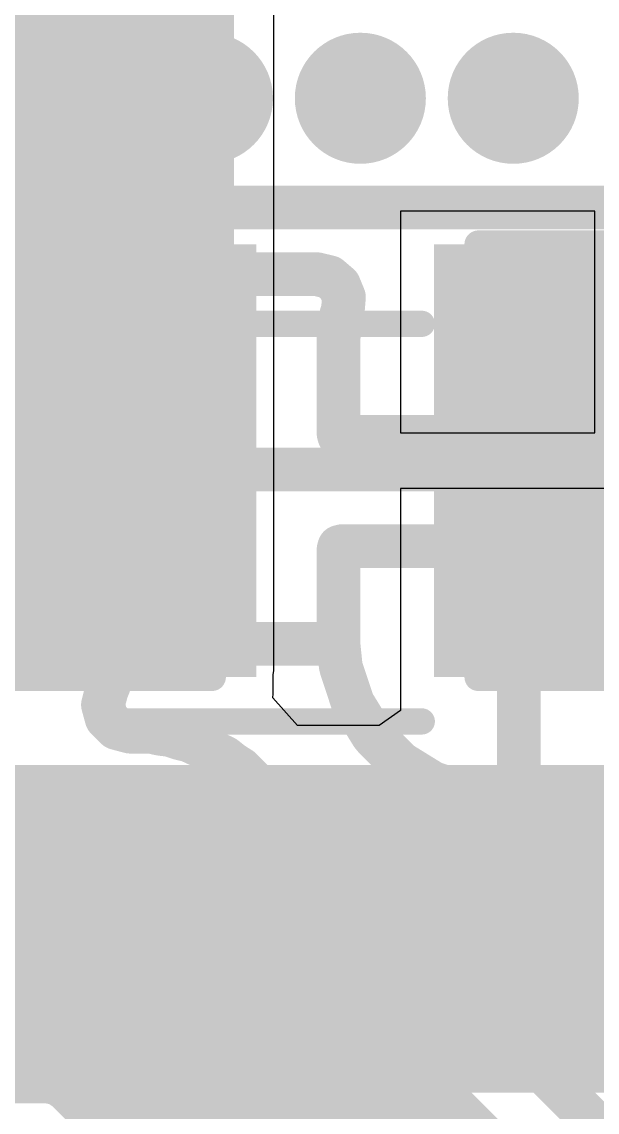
# Model space of a CAD drawing. Header units: inches. Extents: x 0 to 12.4, y -0.6 to 2.2.
# Drawn here: x 0.3357 to 0.4394, y 1.2235 to 1.42 of the extents above; entities that cross this region are included whole.
import ezdxf

# ---------------------------------------------------------------- set-up
doc = ezdxf.new("R2010")
doc.units = ezdxf.units.IN
doc.header["$MEASUREMENT"] = 0
for name, color, linetype in [('Dimension', 6, 'Continuous'), ('Mechanical 4', 56, 'Continuous'), ('Top Layer', 1, 'Continuous'), ('Top Overlay', 2, 'Continuous'), ('Top Paste', 8, 'Continuous'), ('Top Solder', 216, 'Continuous')]:
    doc.layers.add(name, color=color, linetype=linetype)

# ---------------------------------------------------------------- blocks, each defined once
blk = doc.blocks.new('SOT_89_3_16')
at = {"layer": 'Top Layer'}
for points in [[(-0.0380512, 0.10423225), (0.0380512, 0.10423225), (0.0380512, -0.01505905), (-0.0380512, -0.01505905)], [(-0.0704724, -0.0105315), (-0.0476378, -0.0105315), (-0.0476378, -0.0786417), (-0.0704724, -0.0786417)], [(-0.0114173, -0.0105315), (0.0114173, -0.0105315), (0.0114173, -0.0786417), (-0.0114173, -0.0786417)], [(0.0476378, -0.0105315), (0.0704724, -0.0105315), (0.0704724, -0.0786417), (0.0476378, -0.0786417)]]:
    blk.add_hatch(color=1, dxfattribs=at).paths.add_polyline_path(points)
at = {"layer": 'Top Paste'}
for points in [[(-0.0380512, 0.10423225), (0.0380512, 0.10423225), (0.0380512, -0.01505905), (-0.0380512, -0.01505905)], [(-0.0704724, -0.0105315), (-0.0476378, -0.0105315), (-0.0476378, -0.0786417), (-0.0704724, -0.0786417)], [(-0.0114173, -0.0105315), (0.0114173, -0.0105315), (0.0114173, -0.0786417), (-0.0114173, -0.0786417)], [(0.0476378, -0.0105315), (0.0704724, -0.0105315), (0.0704724, -0.0786417), (0.0476378, -0.0786417)]]:
    blk.add_hatch(color=8, dxfattribs=at).paths.add_polyline_path(points)
at = {"layer": 'Top Solder'}
for points in [[(-0.0420512, 0.10823225), (0.0420512, 0.10823225), (0.0420512, -0.01905905), (-0.0420512, -0.01905905)], [(-0.0744724, -0.0065315), (-0.0436378, -0.0065315), (-0.0436378, -0.0826417), (-0.0744724, -0.0826417)], [(-0.0154173, -0.0065315), (0.0154173, -0.0065315), (0.0154173, -0.0826417), (-0.0154173, -0.0826417)], [(0.0436378, -0.0065315), (0.0744724, -0.0065315), (0.0744724, -0.0826417), (0.0436378, -0.0826417)]]:
    blk.add_hatch(color=216, dxfattribs=at).paths.add_polyline_path(points)
at = {"layer": 'Top Overlay'}
for points in [[(-0.0910001, 0.068, 0.005, 0.005, 0), (-0.0440001, 0.068, 0.005, 0.005, 0)], [(-0.0910001, -0.035, 0.005, 0.005, 0), (-0.0910001, 0.068, 0.005, 0.005, 0)], [(0.0440001, 0.068, 0.005, 0.005, 0), (0.0910001, 0.068, 0.005, 0.005, 0)], [(0.0910001, -0.035, 0.005, 0.005, 0), (0.0910001, 0.068, 0.005, 0.005, 0)], [(-0.0820001, -0.04, 0.005, 0.005, 0), (-0.0770001, -0.045, 0.005, 0.005, 0)], [(-0.0820001, -0.05, 0.005, 0.005, 0), (-0.0820001, -0.04, 0.005, 0.005, 0)], [(-0.0820001, -0.05, 0.005, 0.005, 0), (-0.0770001, -0.045, 0.005, 0.005, 0)]]:
    blk.add_lwpolyline(points, format="xyseb", dxfattribs=at)
for points in [[(-0.0922501, 0.068, 0.0025, 0.0025, 1), (-0.0897501, 0.068, 0.0025, 0.0025, 1)], [(-0.0922501, 0.068, 0.0025, 0.0025, 1), (-0.0897501, 0.068, 0.0025, 0.0025, 1)], [(-0.0452501, 0.068, 0.0025, 0.0025, 1), (-0.0427501, 0.068, 0.0025, 0.0025, 1)], [(0.0427501, 0.068, 0.0025, 0.0025, 1), (0.0452501, 0.068, 0.0025, 0.0025, 1)], [(0.0897501, 0.068, 0.0025, 0.0025, 1), (0.0922501, 0.068, 0.0025, 0.0025, 1)], [(0.0897501, 0.068, 0.0025, 0.0025, 1), (0.0922501, 0.068, 0.0025, 0.0025, 1)], [(-0.0922501, -0.035, 0.0025, 0.0025, 1), (-0.0897501, -0.035, 0.0025, 0.0025, 1)], [(0.0897501, -0.035, 0.0025, 0.0025, 1), (0.0922501, -0.035, 0.0025, 0.0025, 1)], [(-0.0832501, -0.04, 0.0025, 0.0025, 1), (-0.0807501, -0.04, 0.0025, 0.0025, 1)], [(-0.0832501, -0.04, 0.0025, 0.0025, 1), (-0.0807501, -0.04, 0.0025, 0.0025, 1)], [(-0.0782501, -0.045, 0.0025, 0.0025, 1), (-0.0757501, -0.045, 0.0025, 0.0025, 1)], [(-0.0782501, -0.045, 0.0025, 0.0025, 1), (-0.0757501, -0.045, 0.0025, 0.0025, 1)], [(-0.0832501, -0.05, 0.0025, 0.0025, 1), (-0.0807501, -0.05, 0.0025, 0.0025, 1)], [(-0.0832501, -0.05, 0.0025, 0.0025, 1), (-0.0807501, -0.05, 0.0025, 0.0025, 1)]]:
    blk.add_lwpolyline(points, format="xyseb", close=True, dxfattribs=at)
blk = doc.blocks.new('C___1206_66')
at = {"layer": 'Top Layer'}
for points in [[(-0.08, 0.035), (-0.02, 0.035), (-0.02, -0.035), (-0.08, -0.035)], [(0.02, 0.035), (0.08, 0.035), (0.08, -0.035), (0.02, -0.035)]]:
    blk.add_hatch(color=1, dxfattribs=at).paths.add_polyline_path(points)
at = {"layer": 'Top Paste'}
for points in [[(-0.08, 0.035), (-0.02, 0.035), (-0.02, -0.035), (-0.08, -0.035)], [(0.02, 0.035), (0.08, 0.035), (0.08, -0.035), (0.02, -0.035)]]:
    blk.add_hatch(color=8, dxfattribs=at).paths.add_polyline_path(points)
at = {"layer": 'Top Solder'}
for points in [[(-0.084, 0.039), (-0.016, 0.039), (-0.016, -0.039), (-0.084, -0.039)], [(0.016, 0.039), (0.084, 0.039), (0.084, -0.039), (0.016, -0.039)]]:
    blk.add_hatch(color=216, dxfattribs=at).paths.add_polyline_path(points)
at = {"layer": 'Top Overlay'}
for points in [[(-0.024, 0.039, 0.005, 0.005, 0), (-0.084, 0.039, 0.005, 0.005, 0)], [(-0.084, 0.039, 0.005, 0.005, 0), (-0.084, -0.039, 0.005, 0.005, 0)], [(0.084, 0.039, 0.005, 0.005, 0), (0.024, 0.039, 0.005, 0.005, 0)], [(0.084, 0.039, 0.005, 0.005, 0), (0.084, -0.039, 0.005, 0.005, 0)], [(-0.024, -0.039, 0.005, 0.005, 0), (-0.084, -0.039, 0.005, 0.005, 0)], [(0.084, -0.039, 0.005, 0.005, 0), (0.024, -0.039, 0.005, 0.005, 0)]]:
    blk.add_lwpolyline(points, format="xyseb", dxfattribs=at)
for points in [[(-0.08525, 0.039, 0.0025, 0.0025, 1), (-0.08275, 0.039, 0.0025, 0.0025, 1)], [(-0.08525, 0.039, 0.0025, 0.0025, 1), (-0.08275, 0.039, 0.0025, 0.0025, 1)], [(-0.02525, 0.039, 0.0025, 0.0025, 1), (-0.02275, 0.039, 0.0025, 0.0025, 1)], [(0.02275, 0.039, 0.0025, 0.0025, 1), (0.02525, 0.039, 0.0025, 0.0025, 1)], [(0.08275, 0.039, 0.0025, 0.0025, 1), (0.08525, 0.039, 0.0025, 0.0025, 1)], [(0.08275, 0.039, 0.0025, 0.0025, 1), (0.08525, 0.039, 0.0025, 0.0025, 1)], [(-0.08525, -0.039, 0.0025, 0.0025, 1), (-0.08275, -0.039, 0.0025, 0.0025, 1)], [(-0.08525, -0.039, 0.0025, 0.0025, 1), (-0.08275, -0.039, 0.0025, 0.0025, 1)], [(-0.02525, -0.039, 0.0025, 0.0025, 1), (-0.02275, -0.039, 0.0025, 0.0025, 1)], [(0.02275, -0.039, 0.0025, 0.0025, 1), (0.02525, -0.039, 0.0025, 0.0025, 1)], [(0.08275, -0.039, 0.0025, 0.0025, 1), (0.08525, -0.039, 0.0025, 0.0025, 1)], [(0.08275, -0.039, 0.0025, 0.0025, 1), (0.08525, -0.039, 0.0025, 0.0025, 1)]]:
    blk.add_lwpolyline(points, format="xyseb", close=True, dxfattribs=at)

msp = doc.modelspace()

# ---------------------------------------------------------------- hatches: boundary and pattern name
at = {"layer": 'Dimension'}
h = msp.add_hatch(color=6, dxfattribs=at)
edge = h.paths.add_edge_path()
edge.add_arc((0.3691872, 1.4061777), 0.011811, 0, 360)
h = msp.add_hatch(color=6, dxfattribs=at)
edge = h.paths.add_edge_path()
edge.add_arc((0.3967462, 1.4061777), 0.011811, 0, 360)
h = msp.add_hatch(color=6, dxfattribs=at)
edge = h.paths.add_edge_path()
edge.add_arc((0.4243053, 1.4061777), 0.011811, 0, 360)
at = {"layer": 'Top Layer'}
for points in [[(0.305, 1.303), (0.374, 1.303), (0.374, 1.491), (0.305, 1.491)], [(0.234315, 1.227), (0.542, 1.227), (0.542, 1.286), (0.234315, 1.286)]]:
    msp.add_hatch(color=1, dxfattribs=at).paths.add_polyline_path(points)

# ---------------------------------------------------------------- linework, layer by layer
at = {"layer": 'Dimension'}
for points in [[(0.3160376, 1.3382643, 0.0393701, 0.0393701, 0), (0.3160376, 1.4238943, 0.0393701, 0.0393701, 0)], [(0.310323, 1.3864927, 0.007874, 0.007874, 0), (0.4437993, 1.3864927, 0.007874, 0.007874, 0)], [(0.3528717, 1.37233, 0.007874, 0.007874, 0), (0.3546246, 1.3738985, 0.007874, 0.007874, 0)], [(0.3546246, 1.3738985, 0.007874, 0.007874, 0), (0.3569076, 1.3744651, 0.007874, 0.007874, 0)], [(0.3569076, 1.3744651, 0.007874, 0.007874, 0), (0.388964, 1.3744651, 0.007874, 0.007874, 0)], [(0.388964, 1.3744651, 0.007874, 0.007874, 0), (0.3911866, 1.3739298, 0.007874, 0.007874, 0)], [(0.3911866, 1.3739298, 0.007874, 0.007874, 0), (0.3929218, 1.3724413, 0.007874, 0.007874, 0)], [(0.3520557, 1.3701239, 0.007874, 0.007874, 0), (0.3528717, 1.37233, 0.007874, 0.007874, 0)], [(0.3929218, 1.3724413, 0.007874, 0.007874, 0), (0.3937891, 1.3703259, 0.007874, 0.007874, 0)], [(0.3520557, 1.3701239, 0.007874, 0.007874, 0), (0.352366, 1.3677923, 0.007874, 0.007874, 0)], [(0.3935981, 1.3680477, 0.007874, 0.007874, 0), (0.3937891, 1.3703259, 0.007874, 0.007874, 0)], [(0.352366, 1.3677923, 0.007874, 0.007874, 0), (0.3530406, 1.3660818, 0.007874, 0.007874, 0)], [(0.3933063, 1.3671671, 0.007874, 0.007874, 0), (0.3935981, 1.3680477, 0.007874, 0.007874, 0)], [(0.3530406, 1.3660818, 0.007874, 0.007874, 0), (0.3534588, 1.3625991, 0.007874, 0.007874, 0)], [(0.3928218, 1.3629931, 0.007874, 0.007874, 0), (0.3931952, 1.3666485, 0.007874, 0.007874, 0)], [(0.3931952, 1.3666485, 0.007874, 0.007874, 0), (0.3933063, 1.3671671, 0.007874, 0.007874, 0)], [(0.3534588, 1.3392486, 0.007874, 0.007874, 0), (0.3534588, 1.3625991, 0.007874, 0.007874, 0)], [(0.3928092, 1.3627459, 0.007874, 0.007874, 0), (0.3928218, 1.3629931, 0.007874, 0.007874, 0)], [(0.3928092, 1.3457969, 0.007874, 0.007874, 0), (0.3928092, 1.3627459, 0.007874, 0.007874, 0)], [(0.3160376, 1.3382643, 0.0393701, 0.0393701, 0), (0.3189903, 1.3353116, 0.0393701, 0.0393701, 0)], [(0.3928092, 1.3457969, 0.007874, 0.007874, 0), (0.392945, 1.34529, 0.007874, 0.007874, 0)], [(0.392945, 1.34529, 0.007874, 0.007874, 0), (0.393452, 1.3451541, 0.007874, 0.007874, 0)], [(0.393452, 1.3451541, 0.007874, 0.007874, 0), (0.4768121, 1.3451541, 0.007874, 0.007874, 0)], [(0.3534588, 1.3392486, 0.007874, 0.007874, 0), (0.676051, 1.3392486, 0.007874, 0.007874, 0)], [(0.3534588, 1.3392486, 0.007874, 0.007874, 0), (0.676051, 1.3392486, 0.007874, 0.007874, 0)], [(0.3534588, 1.3080241, 0.007874, 0.007874, 0), (0.3534588, 1.3392486, 0.007874, 0.007874, 0)], [(0.3928092, 1.3248263, 0.007874, 0.007874, 0), (0.3929451, 1.3253332, 0.007874, 0.007874, 0)], [(0.3928092, 1.3078774, 0.007874, 0.007874, 0), (0.3928092, 1.3248263, 0.007874, 0.007874, 0)], [(0.3929451, 1.3253332, 0.007874, 0.007874, 0), (0.393452, 1.3254691, 0.007874, 0.007874, 0)], [(0.393452, 1.3254691, 0.007874, 0.007874, 0), (0.4246468, 1.3254691, 0.007874, 0.007874, 0)], [(0.4246468, 1.3254691, 0.007874, 0.007874, 0), (0.4251537, 1.3253332, 0.007874, 0.007874, 0)], [(0.4251537, 1.3253332, 0.007874, 0.007874, 0), (0.4252895, 1.3248263, 0.007874, 0.007874, 0)], [(0.4252895, 1.2808363, 0.007874, 0.007874, 0), (0.4252895, 1.3248263, 0.007874, 0.007874, 0)], [(0.3530406, 1.3045413, 0.007874, 0.007874, 0), (0.3534412, 1.3078774, 0.007874, 0.007874, 0)], [(0.3534412, 1.3078774, 0.007874, 0.007874, 0), (0.3534588, 1.3080241, 0.007874, 0.007874, 0)], [(0.3534412, 1.3078774, 0.007874, 0.007874, 0), (0.3928092, 1.3078774, 0.007874, 0.007874, 0)], [(0.3534412, 1.3078774, 0.007874, 0.007874, 0), (0.3928092, 1.3078774, 0.007874, 0.007874, 0)], [(0.3928092, 1.3078774, 0.007874, 0.007874, 0), (0.3928218, 1.30763, 0.007874, 0.007874, 0)], [(0.3928218, 1.30763, 0.007874, 0.007874, 0), (0.3931952, 1.3039746, 0.007874, 0.007874, 0)], [(0.3508549, 1.2989989, 0.007874, 0.007874, 0), (0.3530406, 1.3045413, 0.007874, 0.007874, 0)], [(0.3931952, 1.3039746, 0.007874, 0.007874, 0), (0.3933062, 1.3034564, 0.007874, 0.007874, 0)], [(0.3933062, 1.3034564, 0.007874, 0.007874, 0), (0.3953041, 1.297427, 0.007874, 0.007874, 0)], [(0.350345, 1.2968642, 0.007874, 0.007874, 0), (0.3508905, 1.2989849, 0.007874, 0.007874, 0)], [(0.3508549, 1.2989989, 0.007874, 0.007874, 0), (0.3508905, 1.2989849, 0.007874, 0.007874, 0)], [(0.3953041, 1.297427, 0.007874, 0.007874, 0), (0.3955428, 1.2969153, 0.007874, 0.007874, 0)], [(0.350345, 1.2968642, 0.007874, 0.007874, 0), (0.3510129, 1.294441, 0.007874, 0.007874, 0)], [(0.3955428, 1.2969153, 0.007874, 0.007874, 0), (0.3988679, 1.2915244, 0.007874, 0.007874, 0)], [(0.3510129, 1.294441, 0.007874, 0.007874, 0), (0.3527978, 1.2926713, 0.007874, 0.007874, 0)], [(0.3527978, 1.2926713, 0.007874, 0.007874, 0), (0.3552267, 1.2920242, 0.007874, 0.007874, 0)], [(0.3552267, 1.2920242, 0.007874, 0.007874, 0), (0.3586843, 1.2920242, 0.007874, 0.007874, 0)], [(0.3586843, 1.2920242, 0.007874, 0.007874, 0), (0.3589586, 1.2920242, 0.007874, 0.007874, 0)], [(0.3589586, 1.2920242, 0.007874, 0.007874, 0), (0.3592259, 1.2919632, 0.007874, 0.007874, 0)], [(0.3592259, 1.2919632, 0.007874, 0.007874, 0), (0.3592261, 1.2919632, 0.007874, 0.007874, 0)], [(0.3592261, 1.2919632, 0.007874, 0.007874, 0), (0.360428, 1.2916889, 0.007874, 0.007874, 0)], [(0.360428, 1.2916889, 0.007874, 0.007874, 0), (0.3609674, 1.2915972, 0.007874, 0.007874, 0)], [(0.3609674, 1.2915972, 0.007874, 0.007874, 0), (0.3621925, 1.2914591, 0.007874, 0.007874, 0)], [(0.3621925, 1.2914591, 0.007874, 0.007874, 0), (0.3621926, 1.2914591, 0.007874, 0.007874, 0)], [(0.3621926, 1.2914591, 0.007874, 0.007874, 0), (0.3624649, 1.2914284, 0.007874, 0.007874, 0)], [(0.3624649, 1.2914284, 0.007874, 0.007874, 0), (0.3638872, 1.2909307, 0.007874, 0.007874, 0)], [(0.3988679, 1.2915244, 0.007874, 0.007874, 0), (0.3992184, 1.2910811, 0.007874, 0.007874, 0)], [(0.3992184, 1.2910811, 0.007874, 0.007874, 0), (0.4036968, 1.2866027, 0.007874, 0.007874, 0)], [(0.3638872, 1.2909307, 0.007874, 0.007874, 0), (0.3644129, 1.2907793, 0.007874, 0.007874, 0)], [(0.3644129, 1.2907793, 0.007874, 0.007874, 0), (0.365615, 1.290505, 0.007874, 0.007874, 0)], [(0.365615, 1.290505, 0.007874, 0.007874, 0), (0.3656154, 1.2905048, 0.007874, 0.007874, 0)], [(0.3656154, 1.2905048, 0.007874, 0.007874, 0), (0.3658825, 1.2904439, 0.007874, 0.007874, 0)], [(0.3658825, 1.2904439, 0.007874, 0.007874, 0), (0.3661292, 1.290325, 0.007874, 0.007874, 0)], [(0.3661292, 1.290325, 0.007874, 0.007874, 0), (0.3661295, 1.2903249, 0.007874, 0.007874, 0)], [(0.3661295, 1.2903249, 0.007874, 0.007874, 0), (0.3672405, 1.2897899, 0.007874, 0.007874, 0)], [(0.3672405, 1.2897899, 0.007874, 0.007874, 0), (0.3677459, 1.2895806, 0.007874, 0.007874, 0)], [(0.3677459, 1.2895806, 0.007874, 0.007874, 0), (0.3691683, 1.2890828, 0.007874, 0.007874, 0)], [(0.3691683, 1.2890828, 0.007874, 0.007874, 0), (0.3694002, 1.2889371, 0.007874, 0.007874, 0)], [(0.3694002, 1.2889371, 0.007874, 0.007874, 0), (0.3694003, 1.288937, 0.007874, 0.007874, 0)], [(0.3694003, 1.288937, 0.007874, 0.007874, 0), (0.3704441, 1.2882812, 0.007874, 0.007874, 0)], [(0.3704441, 1.2882812, 0.007874, 0.007874, 0), (0.3709231, 1.2880165, 0.007874, 0.007874, 0)], [(0.3709231, 1.2880165, 0.007874, 0.007874, 0), (0.3720342, 1.2874813, 0.007874, 0.007874, 0)], [(0.3720342, 1.2874813, 0.007874, 0.007874, 0), (0.3720343, 1.2874813, 0.007874, 0.007874, 0)], [(0.3720343, 1.2874813, 0.007874, 0.007874, 0), (0.3722811, 1.2873624, 0.007874, 0.007874, 0)], [(0.3722811, 1.2873624, 0.007874, 0.007874, 0), (0.373128, 1.286687, 0.007874, 0.007874, 0)], [(0.373128, 1.286687, 0.007874, 0.007874, 0), (0.3734592, 1.286423, 0.007874, 0.007874, 0)], [(0.3734592, 1.286423, 0.007874, 0.007874, 0), (0.3739057, 1.2861061, 0.007874, 0.007874, 0)], [(0.3739057, 1.2861061, 0.007874, 0.007874, 0), (0.3751817, 1.2853043, 0.007874, 0.007874, 0)], [(0.3751817, 1.2853043, 0.007874, 0.007874, 0), (0.3764411, 1.2840449, 0.007874, 0.007874, 0)], [(0.4036968, 1.2866027, 0.007874, 0.007874, 0), (0.4041401, 1.2862522, 0.007874, 0.007874, 0)], [(0.4041401, 1.2862522, 0.007874, 0.007874, 0), (0.409531, 1.282927, 0.007874, 0.007874, 0)], [(0.3764411, 1.2840449, 0.007874, 0.007874, 0), (0.3764412, 1.2840449, 0.007874, 0.007874, 0)], [(0.3764412, 1.2840449, 0.007874, 0.007874, 0), (0.4455557, 1.2149303, 0.007874, 0.007874, 0)], [(0.409531, 1.282927, 0.007874, 0.007874, 0), (0.4100428, 1.2826884, 0.007874, 0.007874, 0)], [(0.4100428, 1.2826884, 0.007874, 0.007874, 0), (0.416072, 1.2806905, 0.007874, 0.007874, 0)], [(0.416072, 1.2806905, 0.007874, 0.007874, 0), (0.4165904, 1.2805795, 0.007874, 0.007874, 0)], [(0.4165904, 1.2805795, 0.007874, 0.007874, 0), (0.4202458, 1.2802061, 0.007874, 0.007874, 0)], [(0.4202458, 1.2802061, 0.007874, 0.007874, 0), (0.420493, 1.2801935, 0.007874, 0.007874, 0)], [(0.420493, 1.2801935, 0.007874, 0.007874, 0), (0.4246468, 1.2801935, 0.007874, 0.007874, 0)], [(0.4246468, 1.2801935, 0.007874, 0.007874, 0), (0.4251537, 1.2803293, 0.007874, 0.007874, 0)], [(0.4251537, 1.2803293, 0.007874, 0.007874, 0), (0.4252895, 1.2808362, 0.007874, 0.007874, 0)], [(0.4252895, 1.2808363, 0.007874, 0.007874, 0), (0.4449746, 1.2808363, 0.007874, 0.007874, 0)], [(0.4252895, 1.2808363, 0.007874, 0.007874, 0), (0.4449746, 1.2808363, 0.007874, 0.007874, 0)], [(0.4252895, 1.2808362, 0.007874, 0.007874, 0), (0.4252895, 1.2808363, 0.007874, 0.007874, 0)], [(0.2884785, 1.2605084, 0.0393701, 0.0393701, 0), (0.3554076, 1.2605084, 0.0393701, 0.0393701, 0)], [(0.3554076, 1.2605084, 0.0393701, 0.0393701, 0), (0.4257817, 1.1901344, 0.0393701, 0.0393701, 0)], [(0.2920294, 1.2289927, 0.007874, 0.007874, 0), (0.3403313, 1.2289927, 0.007874, 0.007874, 0)], [(0.3403313, 1.2289927, 0.007874, 0.007874, 0), (0.3421995, 1.2286211, 0.007874, 0.007874, 0)], [(0.3421995, 1.2286211, 0.007874, 0.007874, 0), (0.3437833, 1.2275628, 0.007874, 0.007874, 0)], [(0.3437833, 1.2275628, 0.007874, 0.007874, 0), (0.3638887, 1.2074574, 0.007874, 0.007874, 0)]]:
    msp.add_lwpolyline(points, format="xyseb", dxfattribs=at)
for points in [[(0.3526561, 1.3738985, 0.003937, 0.003937, 1), (0.3565931, 1.3738985, 0.003937, 0.003937, 1)], [(0.3526561, 1.3738985, 0.003937, 0.003937, 1), (0.3565931, 1.3738985, 0.003937, 0.003937, 1)], [(0.3549391, 1.3744651, 0.003937, 0.003937, 1), (0.3588761, 1.3744651, 0.003937, 0.003937, 1)], [(0.3549391, 1.3744651, 0.003937, 0.003937, 1), (0.3588761, 1.3744651, 0.003937, 0.003937, 1)], [(0.3869955, 1.3744651, 0.003937, 0.003937, 1), (0.3909325, 1.3744651, 0.003937, 0.003937, 1)], [(0.3869955, 1.3744651, 0.003937, 0.003937, 1), (0.3909325, 1.3744651, 0.003937, 0.003937, 1)], [(0.3892181, 1.3739298, 0.003937, 0.003937, 1), (0.3931551, 1.3739298, 0.003937, 0.003937, 1)], [(0.3892181, 1.3739298, 0.003937, 0.003937, 1), (0.3931551, 1.3739298, 0.003937, 0.003937, 1)], [(0.3509032, 1.37233, 0.003937, 0.003937, 1), (0.3548402, 1.37233, 0.003937, 0.003937, 1)], [(0.3509032, 1.37233, 0.003937, 0.003937, 1), (0.3548402, 1.37233, 0.003937, 0.003937, 1)], [(0.3909533, 1.3724413, 0.003937, 0.003937, 1), (0.3948903, 1.3724413, 0.003937, 0.003937, 1)], [(0.3909533, 1.3724413, 0.003937, 0.003937, 1), (0.3948903, 1.3724413, 0.003937, 0.003937, 1)], [(0.3500872, 1.3701239, 0.003937, 0.003937, 1), (0.3540242, 1.3701239, 0.003937, 0.003937, 1)], [(0.3500872, 1.3701239, 0.003937, 0.003937, 1), (0.3540242, 1.3701239, 0.003937, 0.003937, 1)], [(0.3918206, 1.3703259, 0.003937, 0.003937, 1), (0.3957576, 1.3703259, 0.003937, 0.003937, 1)], [(0.3918206, 1.3703259, 0.003937, 0.003937, 1), (0.3957576, 1.3703259, 0.003937, 0.003937, 1)], [(0.3503975, 1.3677923, 0.003937, 0.003937, 1), (0.3543345, 1.3677923, 0.003937, 0.003937, 1)], [(0.3503975, 1.3677923, 0.003937, 0.003937, 1), (0.3543345, 1.3677923, 0.003937, 0.003937, 1)], [(0.3916296, 1.3680477, 0.003937, 0.003937, 1), (0.3955666, 1.3680477, 0.003937, 0.003937, 1)], [(0.3916296, 1.3680477, 0.003937, 0.003937, 1), (0.3955666, 1.3680477, 0.003937, 0.003937, 1)], [(0.3510721, 1.3660818, 0.003937, 0.003937, 1), (0.3550091, 1.3660818, 0.003937, 0.003937, 1)], [(0.3510721, 1.3660818, 0.003937, 0.003937, 1), (0.3550091, 1.3660818, 0.003937, 0.003937, 1)], [(0.3912267, 1.3666485, 0.003937, 0.003937, 1), (0.3951637, 1.3666485, 0.003937, 0.003937, 1)], [(0.3912267, 1.3666485, 0.003937, 0.003937, 1), (0.3951637, 1.3666485, 0.003937, 0.003937, 1)], [(0.3913378, 1.3671671, 0.003937, 0.003937, 1), (0.3952748, 1.3671671, 0.003937, 0.003937, 1)], [(0.3913378, 1.3671671, 0.003937, 0.003937, 1), (0.3952748, 1.3671671, 0.003937, 0.003937, 1)], [(0.3514903, 1.3625991, 0.003937, 0.003937, 1), (0.3554273, 1.3625991, 0.003937, 0.003937, 1)], [(0.3514903, 1.3625991, 0.003937, 0.003937, 1), (0.3554273, 1.3625991, 0.003937, 0.003937, 1)], [(0.3908407, 1.3627459, 0.003937, 0.003937, 1), (0.3947777, 1.3627459, 0.003937, 0.003937, 1)], [(0.3908407, 1.3627459, 0.003937, 0.003937, 1), (0.3947777, 1.3627459, 0.003937, 0.003937, 1)], [(0.3908533, 1.3629931, 0.003937, 0.003937, 1), (0.3947903, 1.3629931, 0.003937, 0.003937, 1)], [(0.3908533, 1.3629931, 0.003937, 0.003937, 1), (0.3947903, 1.3629931, 0.003937, 0.003937, 1)], [(0.3091478, 1.3353116, 0.019685, 0.019685, 1), (0.3288328, 1.3353116, 0.019685, 0.019685, 1)], [(0.3908407, 1.3457969, 0.003937, 0.003937, 1), (0.3947777, 1.3457969, 0.003937, 0.003937, 1)], [(0.3908407, 1.3457969, 0.003937, 0.003937, 1), (0.3947777, 1.3457969, 0.003937, 0.003937, 1)], [(0.3909765, 1.34529, 0.003937, 0.003937, 1), (0.3949135, 1.34529, 0.003937, 0.003937, 1)], [(0.3909765, 1.34529, 0.003937, 0.003937, 1), (0.3949135, 1.34529, 0.003937, 0.003937, 1)], [(0.3914835, 1.3451541, 0.003937, 0.003937, 1), (0.3954205, 1.3451541, 0.003937, 0.003937, 1)], [(0.3914835, 1.3451541, 0.003937, 0.003937, 1), (0.3954205, 1.3451541, 0.003937, 0.003937, 1)], [(0.3514903, 1.3392486, 0.003937, 0.003937, 1), (0.3554273, 1.3392486, 0.003937, 0.003937, 1)], [(0.3514903, 1.3392486, 0.003937, 0.003937, 1), (0.3554273, 1.3392486, 0.003937, 0.003937, 1)], [(0.3514903, 1.3392486, 0.003937, 0.003937, 1), (0.3554273, 1.3392486, 0.003937, 0.003937, 1)], [(0.3514903, 1.3392486, 0.003937, 0.003937, 1), (0.3554273, 1.3392486, 0.003937, 0.003937, 1)], [(0.3908407, 1.3248263, 0.003937, 0.003937, 1), (0.3947777, 1.3248263, 0.003937, 0.003937, 1)], [(0.3908407, 1.3248263, 0.003937, 0.003937, 1), (0.3947777, 1.3248263, 0.003937, 0.003937, 1)], [(0.3909766, 1.3253332, 0.003937, 0.003937, 1), (0.3949136, 1.3253332, 0.003937, 0.003937, 1)], [(0.3909766, 1.3253332, 0.003937, 0.003937, 1), (0.3949136, 1.3253332, 0.003937, 0.003937, 1)], [(0.3914835, 1.3254691, 0.003937, 0.003937, 1), (0.3954205, 1.3254691, 0.003937, 0.003937, 1)], [(0.3914835, 1.3254691, 0.003937, 0.003937, 1), (0.3954205, 1.3254691, 0.003937, 0.003937, 1)], [(0.4226783, 1.3254691, 0.003937, 0.003937, 1), (0.4266153, 1.3254691, 0.003937, 0.003937, 1)], [(0.4226783, 1.3254691, 0.003937, 0.003937, 1), (0.4266153, 1.3254691, 0.003937, 0.003937, 1)], [(0.4231852, 1.3253332, 0.003937, 0.003937, 1), (0.4271222, 1.3253332, 0.003937, 0.003937, 1)], [(0.4231852, 1.3253332, 0.003937, 0.003937, 1), (0.4271222, 1.3253332, 0.003937, 0.003937, 1)], [(0.423321, 1.3248263, 0.003937, 0.003937, 1), (0.427258, 1.3248263, 0.003937, 0.003937, 1)], [(0.423321, 1.3248263, 0.003937, 0.003937, 1), (0.427258, 1.3248263, 0.003937, 0.003937, 1)], [(0.3514727, 1.3078774, 0.003937, 0.003937, 1), (0.3554097, 1.3078774, 0.003937, 0.003937, 1)], [(0.3514727, 1.3078774, 0.003937, 0.003937, 1), (0.3554097, 1.3078774, 0.003937, 0.003937, 1)], [(0.3514727, 1.3078774, 0.003937, 0.003937, 1), (0.3554097, 1.3078774, 0.003937, 0.003937, 1)], [(0.3514727, 1.3078774, 0.003937, 0.003937, 1), (0.3554097, 1.3078774, 0.003937, 0.003937, 1)], [(0.3514903, 1.3080241, 0.003937, 0.003937, 1), (0.3554273, 1.3080241, 0.003937, 0.003937, 1)], [(0.3514903, 1.3080241, 0.003937, 0.003937, 1), (0.3554273, 1.3080241, 0.003937, 0.003937, 1)], [(0.3908407, 1.3078774, 0.003937, 0.003937, 1), (0.3947777, 1.3078774, 0.003937, 0.003937, 1)], [(0.3908407, 1.3078774, 0.003937, 0.003937, 1), (0.3947777, 1.3078774, 0.003937, 0.003937, 1)], [(0.3908407, 1.3078774, 0.003937, 0.003937, 1), (0.3947777, 1.3078774, 0.003937, 0.003937, 1)], [(0.3908407, 1.3078774, 0.003937, 0.003937, 1), (0.3947777, 1.3078774, 0.003937, 0.003937, 1)], [(0.3908533, 1.30763, 0.003937, 0.003937, 1), (0.3947903, 1.30763, 0.003937, 0.003937, 1)], [(0.3908533, 1.30763, 0.003937, 0.003937, 1), (0.3947903, 1.30763, 0.003937, 0.003937, 1)], [(0.3510721, 1.3045413, 0.003937, 0.003937, 1), (0.3550091, 1.3045413, 0.003937, 0.003937, 1)], [(0.3510721, 1.3045413, 0.003937, 0.003937, 1), (0.3550091, 1.3045413, 0.003937, 0.003937, 1)], [(0.3912267, 1.3039746, 0.003937, 0.003937, 1), (0.3951637, 1.3039746, 0.003937, 0.003937, 1)], [(0.3912267, 1.3039746, 0.003937, 0.003937, 1), (0.3951637, 1.3039746, 0.003937, 0.003937, 1)], [(0.3913377, 1.3034564, 0.003937, 0.003937, 1), (0.3952747, 1.3034564, 0.003937, 0.003937, 1)], [(0.3913377, 1.3034564, 0.003937, 0.003937, 1), (0.3952747, 1.3034564, 0.003937, 0.003937, 1)], [(0.3488864, 1.2989989, 0.003937, 0.003937, 1), (0.3528234, 1.2989989, 0.003937, 0.003937, 1)], [(0.3488864, 1.2989989, 0.003937, 0.003937, 1), (0.3528234, 1.2989989, 0.003937, 0.003937, 1)], [(0.348922, 1.2989849, 0.003937, 0.003937, 1), (0.352859, 1.2989849, 0.003937, 0.003937, 1)], [(0.348922, 1.2989849, 0.003937, 0.003937, 1), (0.352859, 1.2989849, 0.003937, 0.003937, 1)], [(0.3933356, 1.297427, 0.003937, 0.003937, 1), (0.3972726, 1.297427, 0.003937, 0.003937, 1)], [(0.3933356, 1.297427, 0.003937, 0.003937, 1), (0.3972726, 1.297427, 0.003937, 0.003937, 1)], [(0.3483765, 1.2968642, 0.003937, 0.003937, 1), (0.3523135, 1.2968642, 0.003937, 0.003937, 1)], [(0.3483765, 1.2968642, 0.003937, 0.003937, 1), (0.3523135, 1.2968642, 0.003937, 0.003937, 1)], [(0.3935743, 1.2969153, 0.003937, 0.003937, 1), (0.3975113, 1.2969153, 0.003937, 0.003937, 1)], [(0.3935743, 1.2969153, 0.003937, 0.003937, 1), (0.3975113, 1.2969153, 0.003937, 0.003937, 1)], [(0.3490444, 1.294441, 0.003937, 0.003937, 1), (0.3529814, 1.294441, 0.003937, 0.003937, 1)], [(0.3490444, 1.294441, 0.003937, 0.003937, 1), (0.3529814, 1.294441, 0.003937, 0.003937, 1)], [(0.3508293, 1.2926713, 0.003937, 0.003937, 1), (0.3547663, 1.2926713, 0.003937, 0.003937, 1)], [(0.3508293, 1.2926713, 0.003937, 0.003937, 1), (0.3547663, 1.2926713, 0.003937, 0.003937, 1)], [(0.3532582, 1.2920242, 0.003937, 0.003937, 1), (0.3571952, 1.2920242, 0.003937, 0.003937, 1)], [(0.3532582, 1.2920242, 0.003937, 0.003937, 1), (0.3571952, 1.2920242, 0.003937, 0.003937, 1)], [(0.3567158, 1.2920242, 0.003937, 0.003937, 1), (0.3606528, 1.2920242, 0.003937, 0.003937, 1)], [(0.3567158, 1.2920242, 0.003937, 0.003937, 1), (0.3606528, 1.2920242, 0.003937, 0.003937, 1)], [(0.3569901, 1.2920242, 0.003937, 0.003937, 1), (0.3609271, 1.2920242, 0.003937, 0.003937, 1)], [(0.3569901, 1.2920242, 0.003937, 0.003937, 1), (0.3609271, 1.2920242, 0.003937, 0.003937, 1)], [(0.3572574, 1.2919632, 0.003937, 0.003937, 1), (0.3611944, 1.2919632, 0.003937, 0.003937, 1)], [(0.3572574, 1.2919632, 0.003937, 0.003937, 1), (0.3611944, 1.2919632, 0.003937, 0.003937, 1)], [(0.3572576, 1.2919632, 0.003937, 0.003937, 1), (0.3611946, 1.2919632, 0.003937, 0.003937, 1)], [(0.3572576, 1.2919632, 0.003937, 0.003937, 1), (0.3611946, 1.2919632, 0.003937, 0.003937, 1)], [(0.3584595, 1.2916889, 0.003937, 0.003937, 1), (0.3623965, 1.2916889, 0.003937, 0.003937, 1)], [(0.3584595, 1.2916889, 0.003937, 0.003937, 1), (0.3623965, 1.2916889, 0.003937, 0.003937, 1)], [(0.3589989, 1.2915972, 0.003937, 0.003937, 1), (0.3629359, 1.2915972, 0.003937, 0.003937, 1)], [(0.3589989, 1.2915972, 0.003937, 0.003937, 1), (0.3629359, 1.2915972, 0.003937, 0.003937, 1)], [(0.360224, 1.2914591, 0.003937, 0.003937, 1), (0.364161, 1.2914591, 0.003937, 0.003937, 1)], [(0.360224, 1.2914591, 0.003937, 0.003937, 1), (0.364161, 1.2914591, 0.003937, 0.003937, 1)], [(0.3602241, 1.2914591, 0.003937, 0.003937, 1), (0.3641611, 1.2914591, 0.003937, 0.003937, 1)], [(0.3602241, 1.2914591, 0.003937, 0.003937, 1), (0.3641611, 1.2914591, 0.003937, 0.003937, 1)], [(0.3604964, 1.2914284, 0.003937, 0.003937, 1), (0.3644334, 1.2914284, 0.003937, 0.003937, 1)], [(0.3604964, 1.2914284, 0.003937, 0.003937, 1), (0.3644334, 1.2914284, 0.003937, 0.003937, 1)], [(0.3968994, 1.2915244, 0.003937, 0.003937, 1), (0.4008364, 1.2915244, 0.003937, 0.003937, 1)], [(0.3968994, 1.2915244, 0.003937, 0.003937, 1), (0.4008364, 1.2915244, 0.003937, 0.003937, 1)], [(0.3972499, 1.2910811, 0.003937, 0.003937, 1), (0.4011869, 1.2910811, 0.003937, 0.003937, 1)], [(0.3972499, 1.2910811, 0.003937, 0.003937, 1), (0.4011869, 1.2910811, 0.003937, 0.003937, 1)], [(0.3619187, 1.2909307, 0.003937, 0.003937, 1), (0.3658557, 1.2909307, 0.003937, 0.003937, 1)], [(0.3619187, 1.2909307, 0.003937, 0.003937, 1), (0.3658557, 1.2909307, 0.003937, 0.003937, 1)], [(0.3624444, 1.2907793, 0.003937, 0.003937, 1), (0.3663814, 1.2907793, 0.003937, 0.003937, 1)], [(0.3624444, 1.2907793, 0.003937, 0.003937, 1), (0.3663814, 1.2907793, 0.003937, 0.003937, 1)], [(0.3636465, 1.290505, 0.003937, 0.003937, 1), (0.3675835, 1.290505, 0.003937, 0.003937, 1)], [(0.3636465, 1.290505, 0.003937, 0.003937, 1), (0.3675835, 1.290505, 0.003937, 0.003937, 1)], [(0.3636469, 1.2905048, 0.003937, 0.003937, 1), (0.3675839, 1.2905048, 0.003937, 0.003937, 1)], [(0.3636469, 1.2905048, 0.003937, 0.003937, 1), (0.3675839, 1.2905048, 0.003937, 0.003937, 1)], [(0.363914, 1.2904439, 0.003937, 0.003937, 1), (0.367851, 1.2904439, 0.003937, 0.003937, 1)], [(0.363914, 1.2904439, 0.003937, 0.003937, 1), (0.367851, 1.2904439, 0.003937, 0.003937, 1)], [(0.3641607, 1.290325, 0.003937, 0.003937, 1), (0.3680977, 1.290325, 0.003937, 0.003937, 1)], [(0.3641607, 1.290325, 0.003937, 0.003937, 1), (0.3680977, 1.290325, 0.003937, 0.003937, 1)], [(0.364161, 1.2903249, 0.003937, 0.003937, 1), (0.368098, 1.2903249, 0.003937, 0.003937, 1)], [(0.364161, 1.2903249, 0.003937, 0.003937, 1), (0.368098, 1.2903249, 0.003937, 0.003937, 1)], [(0.365272, 1.2897899, 0.003937, 0.003937, 1), (0.369209, 1.2897899, 0.003937, 0.003937, 1)], [(0.365272, 1.2897899, 0.003937, 0.003937, 1), (0.369209, 1.2897899, 0.003937, 0.003937, 1)], [(0.3657774, 1.2895806, 0.003937, 0.003937, 1), (0.3697144, 1.2895806, 0.003937, 0.003937, 1)], [(0.3657774, 1.2895806, 0.003937, 0.003937, 1), (0.3697144, 1.2895806, 0.003937, 0.003937, 1)], [(0.3671998, 1.2890828, 0.003937, 0.003937, 1), (0.3711368, 1.2890828, 0.003937, 0.003937, 1)], [(0.3671998, 1.2890828, 0.003937, 0.003937, 1), (0.3711368, 1.2890828, 0.003937, 0.003937, 1)], [(0.3674317, 1.2889371, 0.003937, 0.003937, 1), (0.3713687, 1.2889371, 0.003937, 0.003937, 1)], [(0.3674317, 1.2889371, 0.003937, 0.003937, 1), (0.3713687, 1.2889371, 0.003937, 0.003937, 1)], [(0.3674318, 1.288937, 0.003937, 0.003937, 1), (0.3713688, 1.288937, 0.003937, 0.003937, 1)], [(0.3674318, 1.288937, 0.003937, 0.003937, 1), (0.3713688, 1.288937, 0.003937, 0.003937, 1)], [(0.3684756, 1.2882812, 0.003937, 0.003937, 1), (0.3724126, 1.2882812, 0.003937, 0.003937, 1)], [(0.3684756, 1.2882812, 0.003937, 0.003937, 1), (0.3724126, 1.2882812, 0.003937, 0.003937, 1)], [(0.3689546, 1.2880165, 0.003937, 0.003937, 1), (0.3728916, 1.2880165, 0.003937, 0.003937, 1)], [(0.3689546, 1.2880165, 0.003937, 0.003937, 1), (0.3728916, 1.2880165, 0.003937, 0.003937, 1)], [(0.3700657, 1.2874813, 0.003937, 0.003937, 1), (0.3740027, 1.2874813, 0.003937, 0.003937, 1)], [(0.3700657, 1.2874813, 0.003937, 0.003937, 1), (0.3740027, 1.2874813, 0.003937, 0.003937, 1)], [(0.3700658, 1.2874813, 0.003937, 0.003937, 1), (0.3740028, 1.2874813, 0.003937, 0.003937, 1)], [(0.3700658, 1.2874813, 0.003937, 0.003937, 1), (0.3740028, 1.2874813, 0.003937, 0.003937, 1)], [(0.3703126, 1.2873624, 0.003937, 0.003937, 1), (0.3742496, 1.2873624, 0.003937, 0.003937, 1)], [(0.3703126, 1.2873624, 0.003937, 0.003937, 1), (0.3742496, 1.2873624, 0.003937, 0.003937, 1)], [(0.3711595, 1.286687, 0.003937, 0.003937, 1), (0.3750965, 1.286687, 0.003937, 0.003937, 1)], [(0.3711595, 1.286687, 0.003937, 0.003937, 1), (0.3750965, 1.286687, 0.003937, 0.003937, 1)], [(0.3714907, 1.286423, 0.003937, 0.003937, 1), (0.3754277, 1.286423, 0.003937, 0.003937, 1)], [(0.3714907, 1.286423, 0.003937, 0.003937, 1), (0.3754277, 1.286423, 0.003937, 0.003937, 1)], [(0.3719372, 1.2861061, 0.003937, 0.003937, 1), (0.3758742, 1.2861061, 0.003937, 0.003937, 1)], [(0.3719372, 1.2861061, 0.003937, 0.003937, 1), (0.3758742, 1.2861061, 0.003937, 0.003937, 1)], [(0.3732132, 1.2853043, 0.003937, 0.003937, 1), (0.3771502, 1.2853043, 0.003937, 0.003937, 1)], [(0.3732132, 1.2853043, 0.003937, 0.003937, 1), (0.3771502, 1.2853043, 0.003937, 0.003937, 1)], [(0.4017283, 1.2866027, 0.003937, 0.003937, 1), (0.4056653, 1.2866027, 0.003937, 0.003937, 1)], [(0.4017283, 1.2866027, 0.003937, 0.003937, 1), (0.4056653, 1.2866027, 0.003937, 0.003937, 1)], [(0.4021716, 1.2862522, 0.003937, 0.003937, 1), (0.4061086, 1.2862522, 0.003937, 0.003937, 1)], [(0.4021716, 1.2862522, 0.003937, 0.003937, 1), (0.4061086, 1.2862522, 0.003937, 0.003937, 1)], [(0.3744726, 1.2840449, 0.003937, 0.003937, 1), (0.3784096, 1.2840449, 0.003937, 0.003937, 1)], [(0.3744726, 1.2840449, 0.003937, 0.003937, 1), (0.3784096, 1.2840449, 0.003937, 0.003937, 1)], [(0.3744727, 1.2840449, 0.003937, 0.003937, 1), (0.3784097, 1.2840449, 0.003937, 0.003937, 1)], [(0.3744727, 1.2840449, 0.003937, 0.003937, 1), (0.3784097, 1.2840449, 0.003937, 0.003937, 1)], [(0.4075625, 1.282927, 0.003937, 0.003937, 1), (0.4114995, 1.282927, 0.003937, 0.003937, 1)], [(0.4075625, 1.282927, 0.003937, 0.003937, 1), (0.4114995, 1.282927, 0.003937, 0.003937, 1)], [(0.4080743, 1.2826884, 0.003937, 0.003937, 1), (0.4120113, 1.2826884, 0.003937, 0.003937, 1)], [(0.4080743, 1.2826884, 0.003937, 0.003937, 1), (0.4120113, 1.2826884, 0.003937, 0.003937, 1)], [(0.4141035, 1.2806905, 0.003937, 0.003937, 1), (0.4180405, 1.2806905, 0.003937, 0.003937, 1)], [(0.4141035, 1.2806905, 0.003937, 0.003937, 1), (0.4180405, 1.2806905, 0.003937, 0.003937, 1)], [(0.4146219, 1.2805795, 0.003937, 0.003937, 1), (0.4185589, 1.2805795, 0.003937, 0.003937, 1)], [(0.4146219, 1.2805795, 0.003937, 0.003937, 1), (0.4185589, 1.2805795, 0.003937, 0.003937, 1)], [(0.4182773, 1.2802061, 0.003937, 0.003937, 1), (0.4222143, 1.2802061, 0.003937, 0.003937, 1)], [(0.4182773, 1.2802061, 0.003937, 0.003937, 1), (0.4222143, 1.2802061, 0.003937, 0.003937, 1)], [(0.4185245, 1.2801935, 0.003937, 0.003937, 1), (0.4224615, 1.2801935, 0.003937, 0.003937, 1)], [(0.4185245, 1.2801935, 0.003937, 0.003937, 1), (0.4224615, 1.2801935, 0.003937, 0.003937, 1)], [(0.4226783, 1.2801935, 0.003937, 0.003937, 1), (0.4266153, 1.2801935, 0.003937, 0.003937, 1)], [(0.4226783, 1.2801935, 0.003937, 0.003937, 1), (0.4266153, 1.2801935, 0.003937, 0.003937, 1)], [(0.4231852, 1.2803293, 0.003937, 0.003937, 1), (0.4271222, 1.2803293, 0.003937, 0.003937, 1)], [(0.4231852, 1.2803293, 0.003937, 0.003937, 1), (0.4271222, 1.2803293, 0.003937, 0.003937, 1)], [(0.423321, 1.2808363, 0.003937, 0.003937, 1), (0.427258, 1.2808363, 0.003937, 0.003937, 1)], [(0.423321, 1.2808363, 0.003937, 0.003937, 1), (0.427258, 1.2808363, 0.003937, 0.003937, 1)], [(0.423321, 1.2808363, 0.003937, 0.003937, 1), (0.427258, 1.2808363, 0.003937, 0.003937, 1)], [(0.423321, 1.2808363, 0.003937, 0.003937, 1), (0.427258, 1.2808363, 0.003937, 0.003937, 1)], [(0.423321, 1.2808362, 0.003937, 0.003937, 1), (0.427258, 1.2808362, 0.003937, 0.003937, 1)], [(0.423321, 1.2808362, 0.003937, 0.003937, 1), (0.427258, 1.2808362, 0.003937, 0.003937, 1)], [(0.3455651, 1.2605084, 0.019685, 0.019685, 1), (0.3652501, 1.2605084, 0.019685, 0.019685, 1)], [(0.3455651, 1.2605084, 0.019685, 0.019685, 1), (0.3652501, 1.2605084, 0.019685, 0.019685, 1)], [(0.3383628, 1.2289927, 0.003937, 0.003937, 1), (0.3422998, 1.2289927, 0.003937, 0.003937, 1)], [(0.3383628, 1.2289927, 0.003937, 0.003937, 1), (0.3422998, 1.2289927, 0.003937, 0.003937, 1)], [(0.340231, 1.2286211, 0.003937, 0.003937, 1), (0.344168, 1.2286211, 0.003937, 0.003937, 1)], [(0.340231, 1.2286211, 0.003937, 0.003937, 1), (0.344168, 1.2286211, 0.003937, 0.003937, 1)], [(0.3418148, 1.2275628, 0.003937, 0.003937, 1), (0.3457518, 1.2275628, 0.003937, 0.003937, 1)], [(0.3418148, 1.2275628, 0.003937, 0.003937, 1), (0.3457518, 1.2275628, 0.003937, 0.003937, 1)]]:
    msp.add_lwpolyline(points, format="xyseb", close=True, dxfattribs=at)
at = {"layer": 'Mechanical 4'}
for points in [[(0.3518168, 1.3655274, 0.0047244, 0.0047244, 0), (0.4078209, 1.3655274, 0.0047244, 0.0047244, 0)], [(0.3518168, 1.2938739, 0.0047244, 0.0047244, 0), (0.4078209, 1.2938739, 0.0047244, 0.0047244, 0)], [(0.4134709, 1.277929, 0.0059055, 0.0059055, 0), (0.4190952, 1.2798038, 0.0059055, 0.0059055, 0)], [(0.4190952, 1.2798038, 0.0059055, 0.0059055, 0), (0.4228447, 1.2798038, 0.0059055, 0.0059055, 0)], [(0.4228447, 1.2798038, 0.0059055, 0.0059055, 0), (0.428469, 1.277929, 0.0059055, 0.0059055, 0)], [(0.4097214, 1.2741795, 0.0059055, 0.0059055, 0), (0.4134709, 1.277929, 0.0059055, 0.0059055, 0)], [(0.428469, 1.277929, 0.0059055, 0.0059055, 0), (0.4303438, 1.2760543, 0.0059055, 0.0059055, 0)], [(0.4078466, 1.27043, 0.0059055, 0.0059055, 0), (0.4097214, 1.2741795, 0.0059055, 0.0059055, 0)], [(0.4059719, 1.2629309, 0.0059055, 0.0059055, 0), (0.4078466, 1.27043, 0.0059055, 0.0059055, 0)], [(0.4059719, 1.2573066, 0.0059055, 0.0059055, 0), (0.4059719, 1.2629309, 0.0059055, 0.0059055, 0)], [(0.4059719, 1.2573066, 0.0059055, 0.0059055, 0), (0.4078466, 1.2498076, 0.0059055, 0.0059055, 0)], [(0.4078466, 1.2498076, 0.0059055, 0.0059055, 0), (0.4097214, 1.246058, 0.0059055, 0.0059055, 0)], [(0.4097214, 1.246058, 0.0059055, 0.0059055, 0), (0.4134709, 1.2423085, 0.0059055, 0.0059055, 0)], [(0.428469, 1.2423085, 0.0059055, 0.0059055, 0), (0.4303438, 1.2441833, 0.0059055, 0.0059055, 0)], [(0.4134709, 1.2423085, 0.0059055, 0.0059055, 0), (0.4190952, 1.2404337, 0.0059055, 0.0059055, 0)], [(0.4228447, 1.2404337, 0.0059055, 0.0059055, 0), (0.428469, 1.2423085, 0.0059055, 0.0059055, 0)], [(0.4190952, 1.2404337, 0.0059055, 0.0059055, 0), (0.4228447, 1.2404337, 0.0059055, 0.0059055, 0)]]:
    msp.add_lwpolyline(points, format="xyseb", dxfattribs=at)
for points in [[(0.3506357, 1.3655274, 0.0023622, 0.0023622, 1), (0.3529979, 1.3655274, 0.0023622, 0.0023622, 1)], [(0.4066398, 1.3655274, 0.0023622, 0.0023622, 1), (0.409002, 1.3655274, 0.0023622, 0.0023622, 1)], [(0.3506357, 1.2938739, 0.0023622, 0.0023622, 1), (0.3529979, 1.2938739, 0.0023622, 0.0023622, 1)], [(0.4066398, 1.2938739, 0.0023622, 0.0023622, 1), (0.409002, 1.2938739, 0.0023622, 0.0023622, 1)], [(0.4176188, 1.2798038, 0.0029527, 0.0029527, 1), (0.4205716, 1.2798038, 0.0029527, 0.0029527, 1)], [(0.4176188, 1.2798038, 0.0029527, 0.0029527, 1), (0.4205716, 1.2798038, 0.0029527, 0.0029527, 1)], [(0.4213683, 1.2798038, 0.0029527, 0.0029527, 1), (0.4243211, 1.2798038, 0.0029527, 0.0029527, 1)], [(0.4213683, 1.2798038, 0.0029527, 0.0029527, 1), (0.4243211, 1.2798038, 0.0029527, 0.0029527, 1)], [(0.4119945, 1.277929, 0.0029527, 0.0029527, 1), (0.4149473, 1.277929, 0.0029527, 0.0029527, 1)], [(0.4119945, 1.277929, 0.0029527, 0.0029527, 1), (0.4149473, 1.277929, 0.0029527, 0.0029527, 1)], [(0.4269926, 1.277929, 0.0029527, 0.0029527, 1), (0.4299454, 1.277929, 0.0029527, 0.0029527, 1)], [(0.4269926, 1.277929, 0.0029527, 0.0029527, 1), (0.4299454, 1.277929, 0.0029527, 0.0029527, 1)], [(0.4288674, 1.2760543, 0.0029527, 0.0029527, 1), (0.4318202, 1.2760543, 0.0029527, 0.0029527, 1)], [(0.408245, 1.2741795, 0.0029527, 0.0029527, 1), (0.4111978, 1.2741795, 0.0029527, 0.0029527, 1)], [(0.408245, 1.2741795, 0.0029527, 0.0029527, 1), (0.4111978, 1.2741795, 0.0029527, 0.0029527, 1)], [(0.4063702, 1.27043, 0.0029527, 0.0029527, 1), (0.409323, 1.27043, 0.0029527, 0.0029527, 1)], [(0.4063702, 1.27043, 0.0029527, 0.0029527, 1), (0.409323, 1.27043, 0.0029527, 0.0029527, 1)], [(0.4044955, 1.2629309, 0.0029527, 0.0029527, 1), (0.4074483, 1.2629309, 0.0029527, 0.0029527, 1)], [(0.4044955, 1.2629309, 0.0029527, 0.0029527, 1), (0.4074483, 1.2629309, 0.0029527, 0.0029527, 1)], [(0.4044955, 1.2573066, 0.0029527, 0.0029527, 1), (0.4074483, 1.2573066, 0.0029527, 0.0029527, 1)], [(0.4044955, 1.2573066, 0.0029527, 0.0029527, 1), (0.4074483, 1.2573066, 0.0029527, 0.0029527, 1)], [(0.4063702, 1.2498076, 0.0029527, 0.0029527, 1), (0.409323, 1.2498076, 0.0029527, 0.0029527, 1)], [(0.4063702, 1.2498076, 0.0029527, 0.0029527, 1), (0.409323, 1.2498076, 0.0029527, 0.0029527, 1)], [(0.408245, 1.246058, 0.0029527, 0.0029527, 1), (0.4111978, 1.246058, 0.0029527, 0.0029527, 1)], [(0.408245, 1.246058, 0.0029527, 0.0029527, 1), (0.4111978, 1.246058, 0.0029527, 0.0029527, 1)], [(0.4288674, 1.2441833, 0.0029527, 0.0029527, 1), (0.4318202, 1.2441833, 0.0029527, 0.0029527, 1)], [(0.4119945, 1.2423085, 0.0029527, 0.0029527, 1), (0.4149473, 1.2423085, 0.0029527, 0.0029527, 1)], [(0.4119945, 1.2423085, 0.0029527, 0.0029527, 1), (0.4149473, 1.2423085, 0.0029527, 0.0029527, 1)], [(0.4269926, 1.2423085, 0.0029527, 0.0029527, 1), (0.4299454, 1.2423085, 0.0029527, 0.0029527, 1)], [(0.4269926, 1.2423085, 0.0029527, 0.0029527, 1), (0.4299454, 1.2423085, 0.0029527, 0.0029527, 1)], [(0.4176188, 1.2404337, 0.0029527, 0.0029527, 1), (0.4205716, 1.2404337, 0.0029527, 0.0029527, 1)], [(0.4176188, 1.2404337, 0.0029527, 0.0029527, 1), (0.4205716, 1.2404337, 0.0029527, 0.0029527, 1)], [(0.4213683, 1.2404337, 0.0029527, 0.0029527, 1), (0.4243211, 1.2404337, 0.0029527, 0.0029527, 1)], [(0.4213683, 1.2404337, 0.0029527, 0.0029527, 1), (0.4243211, 1.2404337, 0.0029527, 0.0029527, 1)]]:
    msp.add_lwpolyline(points, format="xyseb", close=True, dxfattribs=at)
at = {"layer": 'Top Layer'}
for p, q in [((0.3811371, 1.303), (0.3811371, 1.4248629)), ((0.4390079, 1.3858582), (0.4040079, 1.3858582)), ((0.4040079, 1.3858582), (0.4040079, 1.3458582)), ((0.4390079, 1.3458582), (0.4390079, 1.3858582)), ((0.4040079, 1.3458582), (0.4390079, 1.3458582)), ((0.4440079, 1.3358582), (0.4040079, 1.3358582)), ((0.4040079, 1.3358582), (0.4040079, 1.2981372)), ((0.3810079, 1.3023505), (0.3811371, 1.303)), ((0.3810079, 1.2988583), (0.3810079, 1.3023505)), ((0.3809448, 1.2981372), (0.381008, 1.2988582)), ((0.3854029, 1.2931371), (0.3809448, 1.2981372)), ((0.381008, 1.2988582), (0.3810079, 1.2988583)), ((0.4040079, 1.2981372), (0.4040078, 1.2958583)), ((0.4040078, 1.2958583), (0.400135, 1.2931371)), ((0.400135, 1.2931371), (0.3854029, 1.2931371))]:
    msp.add_line(p, q, dxfattribs=at)
msp.add_lwpolyline([(0.3655433, 1.1008582, 0.0393701, 0.0393701, 0), (0.3655433, 1.2445433, 0.0393701, 0.0393701, 0)], format="xyseb", dxfattribs=at)
msp.add_lwpolyline([(0.3557008, 1.2445433, 0.019685, 0.019685, 1), (0.3753858, 1.2445433, 0.019685, 0.019685, 1)], format="xyseb", close=True, dxfattribs=at)

# ---------------------------------------------------------------- block references
msp.add_blockref('SOT_89_3_16', (0.2559055, 1.5))
at = {"rotation": 180}
msp.add_blockref('C___1206_66', (0.3940079, 1.3408582), dxfattribs=at)

doc.saveas('drawing.dxf')
